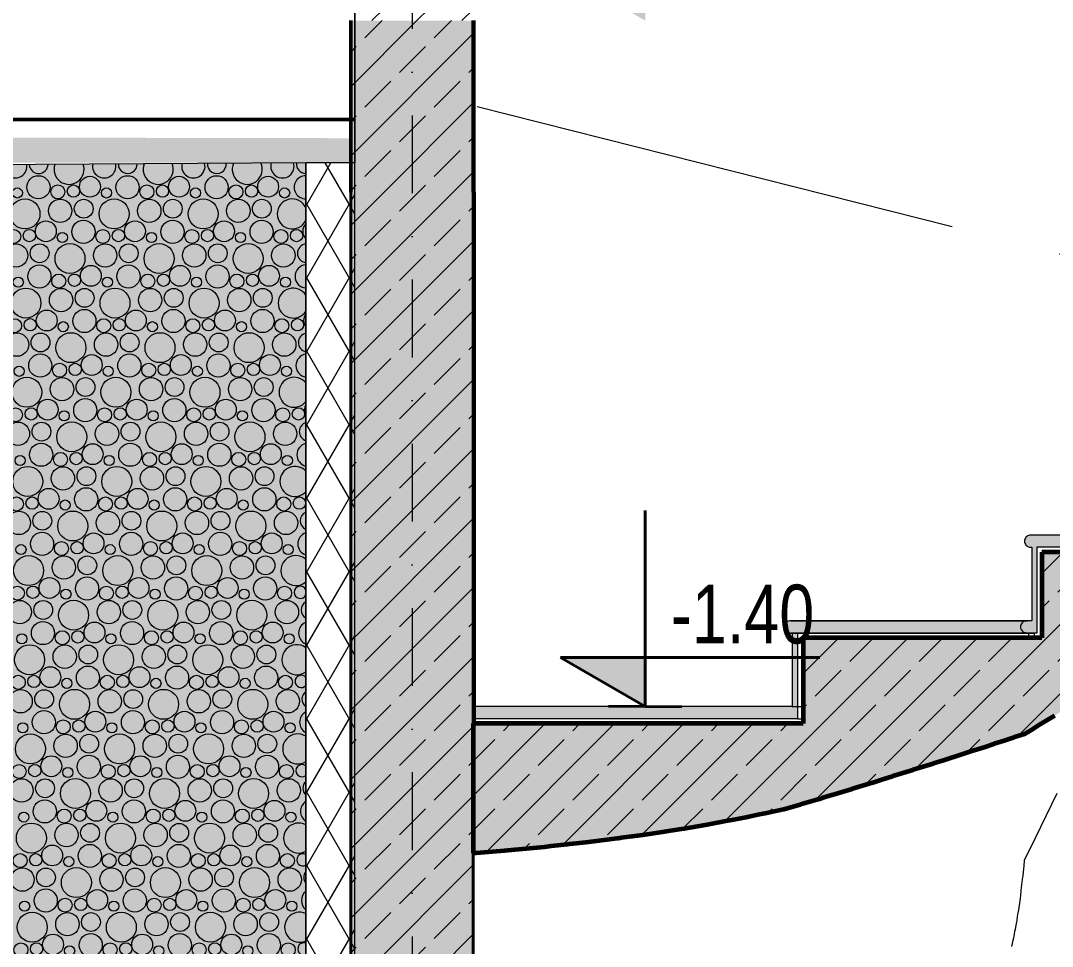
# Model space of a CAD drawing. Extents: x 1230 to 300706, y -1407 to 36108.
# Drawn here: x 105125 to 107232, y 8299 to 10189 of the extents above; entities that cross this region are included whole.
import ezdxf

# ---------------------------------------------------------------- set-up
doc = ezdxf.new("R2010")
doc.units = 0
doc.header["$LTSCALE"] = 5
doc.header["$MEASUREMENT"] = 0
doc.linetypes.add('- Осеви линии', pattern=[670.277762, 317.5, -176.388889, 0, -176.388874])
doc.linetypes.add('- Скирити линии', pattern=[245, 200, -45])
for name, color, linetype, lineweight in [('1', 255, 'Continuous', 13), ('101', 253, 'Continuous', 15), ('13', 54, 'Continuous', 18), ('141', 8, 'Continuous', 35), ('164', 255, 'Continuous', 15), ('18', 9, 'Continuous', 15), ('21', 7, 'Continuous', 50), ('27', 7, 'Continuous', 40), ('29', 7, 'Continuous', 50), ('4', 43, 'Continuous', 20), ('47', 7, 'Continuous', 60), ('91', 7, 'Continuous', 13)]:
    doc.layers.add(name, color=color, linetype=linetype, lineweight=lineweight)
for name, color, linetype, lineweight, true_color in [('168', 7, 'Continuous', 15, 0x5e5e5e), ('19', 7, 'Continuous', 0, 0xe4e4e4), ('61', 7, 'Continuous', 20, 0x6a6a6a), ('65', 7, 'Continuous', 20, 0x4e4e4e), ('87', 7, 'Continuous', 20, 0x6a6a6a)]:
    doc.layers.add(name, color=color, linetype=linetype, lineweight=lineweight, true_color=true_color)
doc.styles.add('GENERATED_STYLE_6', font='Cambria Math.ttf')
pattern_1 = [(45, (48941.57, 10189.11), (-70.71071, 70.71071), []), (45, (48906.22, 10224.47), (-70.71071, 70.71071), [75.00004, -25.00001])]

# ---------------------------------------------------------------- blocks, each defined once
blk = doc.blocks.new('*X25')
at = {"layer": '101', "color": 253, "linetype": 'Continuous', "lineweight": 15}
for centre, radius in [((80.666, 152.472), 0.473), ((82.769, 152.494), 0.426), ((84.304, 152.472), 0.473), ((86.406, 152.494), 0.426), ((87.941, 152.472), 0.473), ((90.043, 152.494), 0.426), ((81.457, 152.281), 0.286), ((82.095, 152.316), 0.251), ((85.094, 152.281), 0.286), ((85.732, 152.316), 0.251), ((88.731, 152.281), 0.286), ((89.369, 152.316), 0.251), ((79.805, 152.24), 0.207), ((83.443, 152.24), 0.207), ((87.08, 152.24), 0.207), ((90.717, 152.24), 0.207), ((80.118, 151.383), 0.612), ((81.553, 151.508), 0.477), ((82.514, 151.596), 0.384), ((83.755, 151.383), 0.612), ((85.191, 151.508), 0.477), ((86.151, 151.596), 0.384), ((87.392, 151.383), 0.612), ((88.828, 151.508), 0.477), ((89.788, 151.596), 0.384), ((80.969, 150.674), 0.426), ((82.504, 150.652), 0.473), ((84.606, 150.674), 0.426), ((86.141, 150.652), 0.473), ((88.243, 150.674), 0.426), ((89.778, 150.652), 0.473), ((79.657, 150.461), 0.286), ((80.295, 150.497), 0.251), ((81.643, 150.42), 0.207), ((83.294, 150.461), 0.286), ((83.932, 150.497), 0.251), ((85.28, 150.42), 0.207), ((86.931, 150.461), 0.286), ((87.569, 150.497), 0.251), ((88.917, 150.42), 0.207), ((90.568, 150.461), 0.286), ((91.206, 150.497), 0.251), ((79.753, 149.688), 0.477), ((80.714, 149.776), 0.384), ((81.955, 149.563), 0.612), ((83.391, 149.688), 0.477), ((84.351, 149.776), 0.384), ((85.592, 149.563), 0.612), ((87.028, 149.688), 0.477), ((87.988, 149.776), 0.384), ((89.229, 149.563), 0.612), ((90.665, 149.688), 0.477), ((80.704, 148.832), 0.473), ((82.806, 148.854), 0.426), ((84.341, 148.832), 0.473), ((86.443, 148.854), 0.426), ((87.978, 148.832), 0.473), ((90.08, 148.854), 0.426), ((79.843, 148.6), 0.207), ((81.494, 148.641), 0.286), ((82.132, 148.677), 0.251), ((83.48, 148.6), 0.207), ((85.131, 148.641), 0.286), ((85.769, 148.677), 0.251), ((87.117, 148.6), 0.207), ((88.768, 148.641), 0.286), ((89.406, 148.677), 0.251), ((90.754, 148.6), 0.207), ((80.155, 147.743), 0.612), ((81.591, 147.868), 0.477), ((82.551, 147.956), 0.384), ((83.792, 147.743), 0.612), ((85.228, 147.868), 0.477), ((86.188, 147.956), 0.384), ((87.429, 147.743), 0.612), ((88.865, 147.868), 0.477), ((89.825, 147.956), 0.384), ((81.006, 147.034), 0.426), ((82.541, 147.012), 0.473), ((84.643, 147.034), 0.426), ((86.178, 147.012), 0.473), ((88.28, 147.034), 0.426), ((89.815, 147.012), 0.473), ((79.694, 146.821), 0.286), ((80.332, 146.857), 0.251), ((83.331, 146.821), 0.286), ((83.969, 146.857), 0.251), ((86.968, 146.821), 0.286), ((87.606, 146.857), 0.251), ((90.605, 146.821), 0.286), ((91.243, 146.857), 0.251), ((81.68, 146.78), 0.207), ((85.317, 146.78), 0.207), ((88.954, 146.78), 0.207), ((79.791, 146.048), 0.477), ((80.751, 146.136), 0.384), ((81.992, 145.923), 0.612), ((83.428, 146.048), 0.477), ((84.388, 146.136), 0.384), ((85.629, 145.923), 0.612), ((87.065, 146.048), 0.477), ((88.025, 146.136), 0.384), ((89.266, 145.923), 0.612), ((90.702, 146.048), 0.477), ((80.741, 145.192), 0.473), ((82.843, 145.214), 0.426), ((84.378, 145.192), 0.473), ((86.48, 145.214), 0.426), ((88.015, 145.192), 0.473), ((90.117, 145.214), 0.426), ((79.88, 144.96), 0.207), ((81.531, 145.001), 0.286), ((82.169, 145.037), 0.251), ((83.517, 144.96), 0.207), ((85.168, 145.001), 0.286), ((85.806, 145.037), 0.251), ((87.154, 144.96), 0.207), ((88.805, 145.001), 0.286), ((89.443, 145.037), 0.251), ((90.791, 144.96), 0.207), ((80.192, 144.103), 0.612), ((81.628, 144.228), 0.477), ((82.588, 144.316), 0.384), ((83.829, 144.103), 0.612), ((85.265, 144.228), 0.477), ((86.225, 144.316), 0.384), ((87.466, 144.103), 0.612), ((88.902, 144.228), 0.477), ((89.862, 144.316), 0.384), ((81.043, 143.394), 0.426), ((82.578, 143.372), 0.473), ((84.68, 143.394), 0.426), ((86.215, 143.372), 0.473), ((88.317, 143.394), 0.426), ((89.852, 143.372), 0.473), ((79.731, 143.181), 0.286), ((80.369, 143.217), 0.251), ((81.717, 143.14), 0.207), ((83.368, 143.181), 0.286), ((84.006, 143.217), 0.251), ((85.354, 143.14), 0.207), ((87.005, 143.181), 0.286), ((87.643, 143.217), 0.251), ((88.991, 143.14), 0.207), ((90.642, 143.181), 0.286), ((91.28, 143.217), 0.251), ((79.828, 142.408), 0.477), ((80.788, 142.496), 0.384), ((82.029, 142.283), 0.612), ((83.465, 142.408), 0.477), ((84.425, 142.496), 0.384), ((85.666, 142.283), 0.612), ((87.102, 142.408), 0.477), ((88.062, 142.496), 0.384), ((89.303, 142.283), 0.612), ((90.739, 142.408), 0.477), ((80.778, 141.552), 0.473), ((82.88, 141.574), 0.426), ((84.415, 141.552), 0.473), ((86.517, 141.574), 0.426), ((88.052, 141.552), 0.473), ((90.154, 141.574), 0.426), ((81.568, 141.361), 0.286), ((82.206, 141.397), 0.251), ((85.205, 141.361), 0.286), ((85.843, 141.397), 0.251), ((88.842, 141.361), 0.286), ((89.48, 141.397), 0.251), ((79.917, 141.32), 0.207), ((83.554, 141.32), 0.207), ((87.191, 141.32), 0.207), ((90.828, 141.32), 0.207), ((80.229, 140.463), 0.612), ((81.665, 140.588), 0.477), ((82.625, 140.676), 0.384), ((83.866, 140.463), 0.612), ((85.302, 140.588), 0.477), ((86.262, 140.676), 0.384), ((87.503, 140.463), 0.612), ((88.939, 140.588), 0.477), ((89.899, 140.676), 0.384), ((81.08, 139.754), 0.426), ((82.615, 139.732), 0.473), ((84.717, 139.754), 0.426), ((86.252, 139.732), 0.473), ((88.354, 139.754), 0.426), ((89.889, 139.732), 0.473), ((79.768, 139.541), 0.286), ((80.406, 139.577), 0.251), ((81.754, 139.5), 0.207), ((83.405, 139.541), 0.286), ((84.043, 139.577), 0.251), ((85.391, 139.5), 0.207), ((87.042, 139.541), 0.286), ((87.68, 139.577), 0.251), ((89.028, 139.5), 0.207), ((90.679, 139.541), 0.286), ((91.318, 139.577), 0.251), ((79.865, 138.768), 0.477), ((80.825, 138.856), 0.384), ((82.066, 138.643), 0.612), ((83.502, 138.768), 0.477), ((84.462, 138.856), 0.384), ((85.703, 138.643), 0.612), ((87.139, 138.768), 0.477), ((88.099, 138.856), 0.384), ((89.34, 138.643), 0.612), ((90.776, 138.768), 0.477), ((80.815, 137.912), 0.473), ((82.917, 137.934), 0.426), ((84.452, 137.912), 0.473), ((86.554, 137.934), 0.426), ((88.089, 137.912), 0.473), ((90.191, 137.934), 0.426), ((79.954, 137.68), 0.207), ((81.605, 137.721), 0.286), ((82.243, 137.757), 0.251), ((83.591, 137.68), 0.207), ((85.242, 137.721), 0.286), ((85.88, 137.757), 0.251), ((87.228, 137.68), 0.207), ((88.879, 137.721), 0.286), ((89.518, 137.757), 0.251), ((90.865, 137.68), 0.207), ((80.266, 136.823), 0.612), ((81.702, 136.948), 0.477), ((82.662, 137.036), 0.384), ((83.903, 136.823), 0.612), ((85.339, 136.948), 0.477), ((86.299, 137.036), 0.384), ((87.54, 136.823), 0.612), ((88.976, 136.948), 0.477), ((89.936, 137.036), 0.384), ((81.117, 136.114), 0.426), ((82.652, 136.092), 0.473), ((84.754, 136.114), 0.426), ((86.289, 136.092), 0.473), ((88.391, 136.114), 0.426), ((89.926, 136.092), 0.473), ((79.805, 135.901), 0.286), ((80.443, 135.937), 0.251), ((81.791, 135.86), 0.207), ((83.442, 135.901), 0.286), ((84.08, 135.937), 0.251), ((85.428, 135.86), 0.207), ((87.079, 135.901), 0.286), ((87.718, 135.937), 0.251), ((89.065, 135.86), 0.207), ((90.716, 135.901), 0.286), ((79.902, 135.128), 0.477), ((80.862, 135.216), 0.384), ((82.103, 135.003), 0.612), ((83.539, 135.128), 0.477), ((84.499, 135.216), 0.384), ((85.74, 135.003), 0.612), ((87.176, 135.128), 0.477), ((88.136, 135.216), 0.384), ((89.377, 135.003), 0.612), ((90.813, 135.128), 0.477), ((80.852, 134.272), 0.473), ((81.642, 134.081), 0.286), ((82.28, 134.117), 0.251), ((82.954, 134.294), 0.426), ((84.489, 134.272), 0.473), ((85.279, 134.081), 0.286), ((85.918, 134.117), 0.251), ((86.591, 134.294), 0.426), ((88.126, 134.272), 0.473), ((88.916, 134.081), 0.286), ((89.555, 134.117), 0.251), ((90.228, 134.294), 0.426), ((79.991, 134.04), 0.207), ((83.628, 134.04), 0.207), ((87.265, 134.04), 0.207), ((90.902, 134.04), 0.207), ((80.303, 133.183), 0.612), ((81.739, 133.308), 0.477), ((82.699, 133.396), 0.384), ((83.94, 133.183), 0.612), ((85.376, 133.308), 0.477), ((86.336, 133.396), 0.384), ((87.577, 133.183), 0.612), ((89.013, 133.308), 0.477), ((89.973, 133.396), 0.384), ((81.154, 132.474), 0.426), ((82.689, 132.453), 0.473), ((84.791, 132.474), 0.426), ((86.326, 132.453), 0.473), ((88.428, 132.474), 0.426), ((89.963, 132.453), 0.473), ((79.842, 132.261), 0.286), ((80.48, 132.297), 0.251), ((81.828, 132.22), 0.207), ((83.479, 132.261), 0.286), ((84.118, 132.297), 0.251), ((85.465, 132.22), 0.207), ((87.116, 132.261), 0.286), ((87.755, 132.297), 0.251), ((89.102, 132.22), 0.207), ((90.753, 132.261), 0.286), ((79.939, 131.488), 0.477), ((80.899, 131.576), 0.384), ((82.14, 131.363), 0.612), ((83.576, 131.488), 0.477), ((84.536, 131.576), 0.384), ((85.777, 131.363), 0.612), ((87.213, 131.488), 0.477), ((88.173, 131.576), 0.384), ((89.414, 131.363), 0.612), ((90.85, 131.488), 0.477), ((80.889, 130.633), 0.473), ((82.991, 130.654), 0.426), ((84.526, 130.633), 0.473), ((86.628, 130.654), 0.426), ((88.163, 130.633), 0.473), ((90.265, 130.654), 0.426), ((80.028, 130.4), 0.207), ((81.679, 130.441), 0.286), ((82.318, 130.477), 0.251), ((83.665, 130.4), 0.207), ((85.316, 130.441), 0.286), ((85.955, 130.477), 0.251), ((87.302, 130.4), 0.207), ((88.953, 130.441), 0.286), ((89.592, 130.477), 0.251), ((90.939, 130.4), 0.207), ((80.34, 129.543), 0.612), ((83.977, 129.543), 0.612), ((87.614, 129.543), 0.612), ((81.776, 129.668), 0.477), ((82.736, 129.756), 0.384), ((85.413, 129.668), 0.477), ((86.373, 129.756), 0.384), ((89.05, 129.668), 0.477), ((90.01, 129.756), 0.384), ((79.879, 128.622), 0.286), ((80.518, 128.657), 0.251), ((81.191, 128.834), 0.426), ((82.726, 128.813), 0.473), ((83.516, 128.622), 0.286), ((84.155, 128.657), 0.251), ((84.828, 128.834), 0.426), ((86.363, 128.813), 0.473), ((87.153, 128.622), 0.286), ((87.792, 128.657), 0.251), ((88.465, 128.834), 0.426), ((90, 128.813), 0.473), ((90.79, 128.622), 0.286), ((81.865, 128.58), 0.207), ((85.502, 128.58), 0.207), ((89.139, 128.58), 0.207), ((79.976, 127.848), 0.477), ((80.936, 127.936), 0.384), ((82.177, 127.724), 0.612), ((83.613, 127.848), 0.477), ((84.573, 127.936), 0.384), ((85.814, 127.724), 0.612), ((87.25, 127.848), 0.477), ((88.21, 127.936), 0.384), ((89.451, 127.724), 0.612), ((90.887, 127.848), 0.477), ((80.926, 126.993), 0.473), ((83.028, 127.014), 0.426), ((84.563, 126.993), 0.473), ((86.665, 127.014), 0.426), ((88.2, 126.993), 0.473), ((90.302, 127.014), 0.426), ((80.065, 126.76), 0.207), ((81.716, 126.802), 0.286), ((82.355, 126.837), 0.251), ((83.702, 126.76), 0.207), ((85.353, 126.802), 0.286), ((85.992, 126.837), 0.251), ((87.339, 126.76), 0.207), ((88.99, 126.802), 0.286), ((89.629, 126.837), 0.251), ((90.976, 126.76), 0.207), ((80.377, 125.904), 0.612), ((81.813, 126.028), 0.477), ((82.773, 126.116), 0.384), ((84.014, 125.904), 0.612), ((85.45, 126.028), 0.477), ((86.41, 126.116), 0.384), ((87.651, 125.904), 0.612), ((89.087, 126.028), 0.477), ((90.047, 126.116), 0.384), ((81.228, 125.194), 0.426), ((82.763, 125.173), 0.473), ((84.865, 125.194), 0.426), ((86.4, 125.173), 0.473), ((88.502, 125.194), 0.426), ((90.037, 125.173), 0.473), ((79.916, 124.982), 0.286), ((80.555, 125.017), 0.251), ((81.902, 124.94), 0.207), ((83.553, 124.982), 0.286), ((84.192, 125.017), 0.251), ((85.539, 124.94), 0.207), ((87.19, 124.982), 0.286), ((87.829, 125.017), 0.251), ((89.176, 124.94), 0.207), ((90.828, 124.982), 0.286), ((80.013, 124.208), 0.477), ((80.973, 124.296), 0.384), ((82.214, 124.084), 0.612), ((83.65, 124.208), 0.477), ((84.61, 124.296), 0.384), ((85.851, 124.084), 0.612), ((87.287, 124.208), 0.477), ((88.247, 124.296), 0.384), ((89.489, 124.084), 0.612), ((90.924, 124.208), 0.477), ((80.963, 123.353), 0.473), ((81.753, 123.162), 0.286), ((82.392, 123.197), 0.251), ((83.065, 123.374), 0.426), ((84.6, 123.353), 0.473), ((85.39, 123.162), 0.286), ((86.029, 123.197), 0.251), ((86.702, 123.374), 0.426), ((88.237, 123.353), 0.473), ((89.028, 123.162), 0.286), ((89.666, 123.197), 0.251), ((90.34, 123.374), 0.426), ((80.102, 123.12), 0.207), ((83.739, 123.12), 0.207), ((87.376, 123.12), 0.207), ((91.013, 123.12), 0.207), ((80.414, 122.264), 0.612), ((81.85, 122.388), 0.477), ((82.81, 122.476), 0.384), ((84.051, 122.264), 0.612), ((85.487, 122.388), 0.477), ((86.447, 122.476), 0.384), ((87.689, 122.264), 0.612), ((89.124, 122.388), 0.477), ((90.085, 122.476), 0.384), ((81.265, 121.554), 0.426), ((82.8, 121.533), 0.473), ((84.902, 121.554), 0.426), ((86.437, 121.533), 0.473), ((88.54, 121.554), 0.426), ((90.074, 121.533), 0.473), ((79.953, 121.342), 0.286), ((80.592, 121.377), 0.251), ((81.939, 121.3), 0.207), ((83.59, 121.342), 0.286), ((84.229, 121.377), 0.251), ((85.576, 121.3), 0.207), ((87.228, 121.342), 0.286), ((87.866, 121.377), 0.251), ((89.213, 121.3), 0.207), ((90.865, 121.342), 0.286)]:
    blk.add_circle(centre, radius, dxfattribs=at)
for centre, radius, start, end in [((79.716, 153.328), 0.477, 172.3089, 8.4674), ((80.677, 153.416), 0.384, 182.5738, 358.2024), ((81.918, 153.203), 0.612, 160.6696, 20.1066), ((83.353, 153.328), 0.477, 169.3077, 11.4685), ((84.314, 153.416), 0.384, 178.8928, 1.8835), ((85.555, 153.203), 0.612, 158.2, 22.5762), ((86.991, 153.328), 0.477, 166.2754, 14.5009), ((87.951, 153.416), 0.384, 175.2055, 5.5707), ((89.192, 153.203), 0.612, 155.6862, 25.09), ((90.628, 153.328), 0.477, 163.2021, 17.5741), ((91.588, 153.416), 0.384, 171.4966, 269.3687), ((91.578, 152.472), 0.473, 89.2775, 270.7225), ((91.029, 151.383), 0.612, 25.0195, 334.9805), ((91.88, 150.674), 0.426, 134.1415, 225.8585), ((91.625, 149.776), 0.384, 96.1817, 263.8183), ((91.615, 148.832), 0.473, 93.7705, 266.2295), ((91.066, 147.743), 0.612, 32.2643, 327.7357), ((91.917, 147.034), 0.426, 141.5882, 218.4118), ((91.662, 146.136), 0.384, 101.7913, 258.2087), ((91.652, 145.192), 0.473, 98.2869, 261.7131), ((91.103, 144.103), 0.612, 38.277, 321.723), ((91.954, 143.394), 0.426, 150.5398, 209.4602), ((91.699, 142.496), 0.384, 107.5184, 252.4816), ((91.689, 141.552), 0.473, 102.856, 257.144), ((91.14, 140.463), 0.612, 43.5764, 316.4236), ((91.991, 139.754), 0.426, 163.3015, 196.6985), ((91.736, 138.856), 0.384, 113.433, 246.567), ((91.726, 137.912), 0.473, 107.5099, 252.4901), ((91.177, 136.823), 0.612, 48.4031, 311.5969), ((91.355, 135.937), 0.251, 23.9859, 336.0141), ((91.773, 135.216), 0.384, 119.6263, 240.3737), ((91.763, 134.272), 0.473, 112.2867, 247.7133), ((91.214, 133.183), 0.612, 52.8922, 307.1078), ((91.392, 132.297), 0.251, 40.0239, 319.9761), ((91.81, 131.576), 0.384, 126.2285, 233.7715), ((91.8, 130.633), 0.473, 117.2331, 242.7669), ((91.251, 129.543), 0.612, 57.1291, 302.8709), ((91.429, 128.657), 0.251, 51.8365, 308.1635), ((91.847, 127.936), 0.384, 133.446, 226.554), ((91.837, 126.993), 0.473, 122.4105, 237.5895), ((91.289, 125.904), 0.612, 61.1723, 298.8277), ((91.466, 125.017), 0.251, 61.9632, 298.0368), ((91.885, 124.296), 0.384, 141.6593, 218.3407), ((91.874, 123.353), 0.473, 127.9049, 232.0951), ((91.326, 122.264), 0.612, 65.0638, 294.9362), ((91.503, 121.377), 0.251, 71.2058, 288.7942)]:
    blk.add_arc(centre, radius, start, end, dxfattribs=at)

msp = doc.modelspace()

# ---------------------------------------------------------------- hatches: boundary and pattern name
at = {"linetype": 'Continuous', "lineweight": 0}
for points in [[(106400.4, 10189.1), (106400.4, 10289.1), (106227.4, 10289.1)], [(105808.6, 9949.1), (103199.7, 9953.9), (103199.7, 9899.1), (105807.7, 9899.1)], [(106400.4, 8789.1), (106400.4, 8889.1), (106227.4, 8889.1)]]:
    msp.add_hatch(color=256, dxfattribs=at).paths.add_polyline_path(points)
at = {"layer": '1', "linetype": 'Continuous', "lineweight": 13, "true_color": 0x2b2b2b}
h = msp.add_hatch(dxfattribs=at)
h.set_pattern_fill('1_СТОМАНОБЕТОН_0001', color=250, scale=50.000024, style=0, pattern_type=2)
h.set_pattern_definition(pattern_1)
h.paths.add_polyline_path([(106049.4, 10189.1), (105799.4, 10189.1), (105799.4, 9839.1), (106049.4, 9839.1)])
h = msp.add_hatch(dxfattribs=at)
h.set_pattern_fill('1_СТОМАНОБЕТОН_0001', color=250, scale=50.000024, style=0, pattern_type=2)
h.set_pattern_definition(pattern_1)
h.paths.add_polyline_path([(106049.1, 8754.1), (106049.1, 8489.4), (106055.4, 8489.8), (106088.3, 8492.4), (106113.1, 8494.6), (106134.1, 8496.4), (106142.2, 8497.1), (106194.6, 8502.3), (106208.5, 8503.8), (106241.7, 8507.4), (106245.7, 8507.8), (106279.5, 8511.6), (106295.5, 8513.5), (106343.3, 8519.6), (106345.8, 8520), (106351.1, 8520.7), (106390.3, 8525.9), (106409.2, 8528.8), (106435.8, 8532.7), (106447.7, 8534.6), (106469.5, 8538), (106480.2, 8539.7), (106523.1, 8547), (106526.9, 8547.7), (106533.9, 8549), (106565.1, 8554.8), (106581.5, 8558.1), (106605.7, 8562.8), (106611.7, 8564.1), (106633.6, 8568.6), (106645.4, 8570.9), (106682.6, 8579), (106683.3, 8579.1), (106716.4, 8588.6), (106717.5, 8588.9), (106750.6, 8598.5), (106755.7, 8600), (106761.1, 8601.7), (106781.4, 8607.9), (106782.1, 8608.1), (106802.4, 8614.4), (106822.8, 8620.6), (106823.4, 8620.8), (106843.8, 8627), (106864.2, 8633.4), (106864.8, 8633.6), (106885.2, 8640), (106905.5, 8646.4), (106906.2, 8646.6), (106926.5, 8653), (106946.9, 8659.4), (106947.6, 8659.6), (106967.9, 8666), (106988.3, 8672.4), (106988.9, 8672.7), (107009.3, 8679.1), (107029.6, 8685.6), (107030.3, 8685.8), (107050.7, 8692.4), (107071, 8699), (107071.7, 8699.2), (107092, 8705.7), (107112.4, 8712.4), (107113, 8712.6), (107133.4, 8719.3), (107153.8, 8726), (107154.4, 8726.2), (107174.8, 8732.9), (107191.4, 8742.8), (107202.3, 8750.1), (107235.6, 8769.9), (107246.5, 8777.2), (107263.2, 8787.1), (107265.6, 8788.1), (107267.2, 8788.9), (107269.6, 8789.9), (107289.5, 8801.6), (107302.5, 8809.8), (107322.4, 8821.5), (107337.4, 8830.5), (107347.2, 8836.7), (107362.2, 8845.7), (107372.1, 8852), (107378.6, 8856.2), (107388.6, 8862.5), (107413.5, 8878.4), (107429.9, 8889.1), (107454.8, 8905.1), (107468.4, 8913.6), (107534.5, 8957.5), (107548.1, 8966), (107561.7, 8974.8), (107627.8, 9018.5), (107641.4, 9027.3), (107655.1, 9036.1), (107721.1, 9079.3), (107734.8, 9088.1), (107748.4, 9096.9), (107814.5, 9139.4), (107828.1, 9148.2), (107841.7, 9156.9), (107907.8, 9198.9), (107921.4, 9207.7), (107935.1, 9216.3), (108001.1, 9258), (108014.8, 9266.7), (108028.4, 9275.2), (108094.5, 9316.7), (108108.1, 9325.3), (108121.7, 9333.8), (108187.8, 9375.2), (108201.4, 9383.8), (108215.1, 9392.3), (108281.1, 9433.6), (108294.8, 9442.1), (108308.4, 9450.7), (108374.5, 9492), (108388.1, 9500.5), (108401.7, 9509), (108467.8, 9550.3), (108481.4, 9558.8), (108495.1, 9567.3), (108561.1, 9608.6), (108574.8, 9617.1), (108588.4, 9625.7), (108654.5, 9667), (108668.1, 9675.5), (108681.7, 9684), (108747.8, 9725.3), (108761.4, 9733.8), (108775.1, 9742.3), (108841.1, 9783.6), (108854.8, 9792.1), (108854.8, 9979.1), (108609.8, 9979.1), (108609.8, 9804.1), (108329.8, 9804.1), (108329.8, 9629.1), (108049.8, 9629.1), (108049.8, 9454.1), (107769.8, 9454.1), (107769.8, 9279.1), (107489.8, 9279.1), (107489.8, 9104.1), (107209.8, 9104.1), (107209.8, 8929.1), (106723, 8929.1), (106723, 8754.1)])
h = msp.add_hatch(dxfattribs=at)
h.set_pattern_fill('1_СТОМАНОБЕТОН_0001', color=250, scale=50.000024, style=0, pattern_type=2)
h.set_pattern_definition(pattern_1)
h.paths.add_polyline_path([(106049.4, 9839.1), (105799.4, 9839.1), (105799.4, 7039.1), (106049.4, 7039.1)])
at = {"layer": '13', "linetype": 'Continuous', "lineweight": 18}
h = msp.add_hatch(dxfattribs=at)
h.set_pattern_fill('INSULATION_BATT__0001', color=54, scale=50.000024, style=0, pattern_type=2)
h.set_pattern_definition([(60, (48941.574, 10189.11), (-64.95194, 37.50002), []), (120, (48941.574, 10189.11), (64.95194, 37.50002), [])])
h.paths.add_polyline_path([(105807.6, 9899.1), (105707.6, 9899.1), (105707.6, 6589.1), (105807.7, 6589.1), (105807.6, 10339.1)])
at = {"layer": '168', "linetype": 'Continuous', "lineweight": 15, "true_color": 0x5e5e5e}
h = msp.add_hatch(dxfattribs=at)
h.set_pattern_fill('COMMON_BRICK_0001', color=251, scale=50.000024, style=0, pattern_type=2)
h.set_pattern_definition([(45, (48941.574, 10189.11), (-45.96196, 45.96196), [])])
h.paths.add_polyline_path([(106049.4, 12739.1), (105799.4, 12739.1), (105799.4, 10189.1), (106049.4, 10189.1)])
at = {"layer": '18', "linetype": 'Continuous', "lineweight": 15}
for points in [[(106049.4, 10189.1), (105799.4, 10189.1), (105799.4, 9839.1), (106049.4, 9839.1)], [(106049.1, 8754.1), (106049.1, 8489.4), (106055.4, 8489.8), (106088.3, 8492.4), (106113.1, 8494.6), (106134.1, 8496.4), (106142.2, 8497.1), (106194.6, 8502.3), (106208.5, 8503.8), (106241.7, 8507.4), (106245.7, 8507.8), (106279.5, 8511.6), (106295.5, 8513.5), (106343.3, 8519.6), (106345.8, 8520), (106351.1, 8520.7), (106390.3, 8525.9), (106409.2, 8528.8), (106435.8, 8532.7), (106447.7, 8534.6), (106469.5, 8538), (106480.2, 8539.7), (106523.1, 8547), (106526.9, 8547.7), (106533.9, 8549), (106565.1, 8554.8), (106581.5, 8558.1), (106605.7, 8562.8), (106611.7, 8564.1), (106633.6, 8568.6), (106645.4, 8570.9), (106682.6, 8579), (106683.3, 8579.1), (106716.4, 8588.6), (106717.5, 8588.9), (106750.6, 8598.5), (106755.7, 8600), (106761.1, 8601.7), (106781.4, 8607.9), (106782.1, 8608.1), (106802.4, 8614.4), (106822.8, 8620.6), (106823.4, 8620.8), (106843.8, 8627), (106864.2, 8633.4), (106864.8, 8633.6), (106885.2, 8640), (106905.5, 8646.4), (106906.2, 8646.6), (106926.5, 8653), (106946.9, 8659.4), (106947.6, 8659.6), (106967.9, 8666), (106988.3, 8672.4), (106988.9, 8672.7), (107009.3, 8679.1), (107029.6, 8685.6), (107030.3, 8685.8), (107050.7, 8692.4), (107071, 8699), (107071.7, 8699.2), (107092, 8705.7), (107112.4, 8712.4), (107113, 8712.6), (107133.4, 8719.3), (107153.8, 8726), (107154.4, 8726.2), (107174.8, 8732.9), (107191.4, 8742.8), (107202.3, 8750.1), (107235.6, 8769.9), (107246.5, 8777.2), (107263.2, 8787.1), (107265.6, 8788.1), (107267.2, 8788.9), (107269.6, 8789.9), (107289.5, 8801.6), (107302.5, 8809.8), (107322.4, 8821.5), (107337.4, 8830.5), (107347.2, 8836.7), (107362.2, 8845.7), (107372.1, 8852), (107378.6, 8856.2), (107388.6, 8862.5), (107413.5, 8878.4), (107429.9, 8889.1), (107454.8, 8905.1), (107468.4, 8913.6), (107534.5, 8957.5), (107548.1, 8966), (107561.7, 8974.8), (107627.8, 9018.5), (107641.4, 9027.3), (107655.1, 9036.1), (107721.1, 9079.3), (107734.8, 9088.1), (107748.4, 9096.9), (107814.5, 9139.4), (107828.1, 9148.2), (107841.7, 9156.9), (107907.8, 9198.9), (107921.4, 9207.7), (107935.1, 9216.3), (108001.1, 9258), (108014.8, 9266.7), (108028.4, 9275.2), (108094.5, 9316.7), (108108.1, 9325.3), (108121.7, 9333.8), (108187.8, 9375.2), (108201.4, 9383.8), (108215.1, 9392.3), (108281.1, 9433.6), (108294.8, 9442.1), (108308.4, 9450.7), (108374.5, 9492), (108388.1, 9500.5), (108401.7, 9509), (108467.8, 9550.3), (108481.4, 9558.8), (108495.1, 9567.3), (108561.1, 9608.6), (108574.8, 9617.1), (108588.4, 9625.7), (108654.5, 9667), (108668.1, 9675.5), (108681.7, 9684), (108747.8, 9725.3), (108761.4, 9733.8), (108775.1, 9742.3), (108841.1, 9783.6), (108854.8, 9792.1), (108854.8, 9979.1), (108609.8, 9979.1), (108609.8, 9804.1), (108329.8, 9804.1), (108329.8, 9629.1), (108049.8, 9629.1), (108049.8, 9454.1), (107769.8, 9454.1), (107769.8, 9279.1), (107489.8, 9279.1), (107489.8, 9104.1), (107209.8, 9104.1), (107209.8, 8929.1), (106723, 8929.1), (106723, 8754.1)], [(106049.4, 9839.1), (105799.4, 9839.1), (105799.4, 7039.1), (106049.4, 7039.1)]]:
    msp.add_hatch(color=9, dxfattribs=at).paths.add_polyline_path(points)
at = {"layer": '19', "linetype": 'Continuous', "lineweight": 0, "true_color": 0xe4e4e4}
for points in [[(105237.6, 7039.1), (105707.6, 7039.1), (105707.6, 9899.1), (104713.4, 9892.4)], [(107479.8, 9114.1), (107479.8, 9139.1), (107187.3, 9139.1), (107185.1, 9138.9), (107183, 9138.4), (107181, 9137.4), (107179.2, 9136.2), (107177.7, 9134.6), (107176.5, 9132.9), (107175.5, 9130.9), (107175, 9128.8), (107174.8, 9126.6), (107175, 9124.4), (107175.5, 9122.3), (107176.5, 9120.4), (107177.7, 9118.6), (107179.2, 9117), (107181, 9115.8), (107183, 9114.9), (107185.1, 9114.3), (107187.3, 9114.1)], [(107189.8, 9114.1), (107189.8, 8964.1), (107199.8, 8964.1), (107199.8, 9114.1)], [(106683.5, 8953.8), (106683.3, 8951.6), (106683.5, 8949.4), (106684.1, 8947.3), (106685.2, 8945.4), (106686.6, 8943.6), (106688.4, 8942), (106690.4, 8940.8), (106692.6, 8939.9), (106695, 8939.3), (106697.5, 8939.1), (107199.8, 8939.1), (107199.8, 8964.1), (106697.5, 8964.1), (106695, 8963.9), (106692.6, 8963.4), (106690.4, 8962.4), (106688.4, 8961.2), (106686.6, 8959.6), (106685.2, 8957.9), (106684.1, 8955.9)], [(106700.3, 8939.1), (106700.3, 8789.1), (106711.6, 8789.1), (106711.6, 8939.1)], [(106711.6, 8789.1), (106049.1, 8789.1), (106049.1, 8764.1), (106711.6, 8764.1)]]:
    msp.add_hatch(color=254, dxfattribs=at).paths.add_polyline_path(points)

# ---------------------------------------------------------------- linework, layer by layer
at = {"layer": '1', "color": 250, "linetype": 'Continuous', "lineweight": 13, "true_color": 0x2b2b2b, "flags": 128}
msp.add_lwpolyline([(105807.6, 9899.1), (105707.6, 9899.1), (105707.6, 6589.1), (105807.7, 6589.1), (105807.6, 10339.1)], close=True, dxfattribs=at)
at = {"layer": '101', "color": 253, "linetype": 'Continuous', "lineweight": 15}
for p, q in [((107189.8, 9114.1), (107189.8, 8964.1)), ((107199.8, 9114.1), (107199.8, 8964.1)), ((107479.8, 9114.1), (107199.8, 9114.1)), ((106697.5, 8964.1), (107180.6, 8964.1)), ((107166.6, 8953.8), (107166.4, 8951.6)), ((107166.4, 8951.6), (107166.6, 8949.4)), ((107167.3, 8955.9), (107166.6, 8953.8)), ((107168.3, 8957.9), (107167.3, 8955.9)), ((107169.7, 8959.6), (107168.3, 8957.9)), ((107171.5, 8961.2), (107169.7, 8959.6)), ((107173.5, 8962.4), (107171.5, 8961.2)), ((107175.7, 8963.4), (107173.5, 8962.4)), ((107178.1, 8963.9), (107175.7, 8963.4)), ((107180.6, 8964.1), (107178.1, 8963.9)), ((107199.8, 8964.1), (107199.8, 8939.1)), ((107180.6, 8939.1), (106697.5, 8939.1)), ((106700.3, 8939.1), (106700.3, 8789.1)), ((106700.3, 8939.1), (107183.4, 8939.1)), ((106711.6, 8939.1), (106711.6, 8789.1)), ((106711.6, 8939.1), (107194.7, 8939.1)), ((107199.8, 8939.1), (106711.6, 8939.1)), ((107166.6, 8949.4), (107167.3, 8947.3)), ((107167.3, 8947.3), (107168.3, 8945.4)), ((107168.3, 8945.4), (107169.7, 8943.6)), ((107169.7, 8943.6), (107171.5, 8942)), ((107171.5, 8942), (107173.5, 8940.8)), ((107173.5, 8940.8), (107175.7, 8939.9)), ((107175.7, 8939.9), (107178.1, 8939.3)), ((107178.1, 8939.3), (107180.6, 8939.1)), ((107183.4, 8929.1), (107183.4, 8939.1)), ((107194.7, 8939.1), (107194.7, 8929.1)), ((106049.1, 8789.1), (106049.1, 8764.1)), ((106700.3, 8789.1), (106049.1, 8789.1)), ((106700.3, 8789.1), (106723, 8789.1)), ((106711.6, 8789.1), (106711.6, 8764.1)), ((106711.6, 8764.1), (106049.1, 8764.1)), ((106711.6, 8764.1), (106723, 8764.1)), ((107149.1, 8724.5), (107149.1, 8724.5))]:
    msp.add_line(p, q, dxfattribs=at)
at = {"layer": '101', "color": 253, "linetype": 'Continuous', "lineweight": 15, "flags": 128}
msp.add_lwpolyline([(105237.6, 7039.1), (105707.6, 7039.1), (105707.6, 9899.1), (104713.4, 9892.4)], close=True, dxfattribs=at)
for points in [[(107469.8, 9139.1), (107187.3, 9139.1), (107185.1, 9138.9), (107183, 9138.4), (107181, 9137.4), (107179.2, 9136.2), (107177.7, 9134.6), (107176.5, 9132.9), (107175.5, 9130.9), (107175, 9128.8), (107174.8, 9126.6), (107175, 9124.4), (107175.5, 9122.3), (107176.5, 9120.4), (107177.7, 9118.6), (107179.2, 9117), (107181, 9115.8), (107183, 9114.9), (107185.1, 9114.3), (107187.3, 9114.1), (107189.8, 9114.1)], [(107189.8, 8964.1), (106697.5, 8964.1), (106695, 8963.9), (106692.6, 8963.4), (106690.4, 8962.4), (106688.4, 8961.2), (106686.6, 8959.6), (106685.2, 8957.9), (106684.1, 8955.9), (106683.5, 8953.8), (106683.3, 8951.6), (106683.5, 8949.4), (106684.1, 8947.3), (106685.2, 8945.4), (106686.6, 8943.6), (106688.4, 8942), (106690.4, 8940.8), (106692.6, 8939.9), (106695, 8939.3), (106697.5, 8939.1), (106700.3, 8939.1)]]:
    msp.add_lwpolyline(points, dxfattribs=at)
at = {"layer": '141', "linetype": 'Continuous', "lineweight": 35}
for q in [(106325.4, 8789.1), (106475.4, 8789.1)]:
    msp.add_line((106400.4, 8789.1), q, dxfattribs=at)
at = {"layer": '164', "color": 255, "linetype": 'Continuous', "lineweight": 15}
msp.add_line((106053.4, 9839.1), (106053.4, 10189.1), dxfattribs=at)
at = {"layer": '21', "color": 7, "linetype": 'Continuous', "lineweight": 50, "flags": 128}
msp.add_lwpolyline([(105807.7, 9987.4), (103199.7, 9987.4)], dxfattribs=at)
at = {"layer": '27', "linetype": 'Continuous', "lineweight": 40}
for p, q in [((105799.4, 9839.1), (105799.4, 7039.1)), ((106049.4, 9839.1), (106049.4, 7039.1)), ((106400.4, 8789.1), (106400.4, 9189.1)), ((106400.4, 8789.1), (106227.4, 8889.1)), ((106227.4, 8889.1), (106400.4, 8889.1)), ((106400.4, 8889.1), (106756.6, 8889.1))]:
    msp.add_line(p, q, dxfattribs=at)
at = {"layer": '29', "linetype": 'Continuous', "lineweight": 50}
for p, q in [((105799.4, 10189.1), (105799.4, 9839.1)), ((106049.4, 10189.1), (106049.4, 9839.1))]:
    msp.add_line(p, q, dxfattribs=at)
at = {"layer": '4', "linetype": '- Осеви линии', "lineweight": 20, "ltscale": 0.1}
msp.add_line((105924.4, 14689.1), (105924.4, 5689.1), dxfattribs=at)
msp.add_line((105924.4, 14689.1), (105924.4, 5689.1), dxfattribs=at)
msp.add_line((105924.4, 14689.1), (105924.4, 5689.1), dxfattribs=at)
at = {"layer": '47', "color": 7, "linetype": 'Continuous', "lineweight": 60}
for p, q in [((107209.8, 9104.1), (107209.8, 8929.1)), ((107489.8, 9104.1), (107209.8, 9104.1)), ((106723, 8929.1), (106723, 8754.1)), ((107209.8, 8929.1), (106723, 8929.1)), ((106049.1, 8754.1), (106049.1, 8489.4)), ((106723, 8754.1), (106049.1, 8754.1))]:
    msp.add_line(p, q, dxfattribs=at)
at = {"layer": '47', "color": 7, "linetype": 'Continuous', "lineweight": 60, "flags": 128}
msp.add_lwpolyline([(107235.6, 8769.9), (107202.3, 8750.1), (107191.4, 8742.8), (107174.8, 8732.9), (107154.4, 8726.2), (107153.8, 8726), (107133.4, 8719.3), (107113, 8712.6), (107112.4, 8712.4), (107092, 8705.7), (107071.7, 8699.2), (107071, 8699), (107050.7, 8692.4), (107030.3, 8685.8), (107029.6, 8685.6), (107009.3, 8679.1), (106988.9, 8672.7), (106988.3, 8672.4), (106967.9, 8666), (106947.6, 8659.6), (106946.9, 8659.4), (106926.5, 8653), (106906.2, 8646.6), (106905.5, 8646.4), (106885.2, 8640), (106864.8, 8633.6), (106864.2, 8633.4), (106843.8, 8627), (106823.4, 8620.8), (106822.8, 8620.6), (106802.4, 8614.4), (106782.1, 8608.1), (106781.4, 8607.9), (106761.1, 8601.7), (106755.9, 8600.1), (106750.6, 8598.5), (106717.5, 8588.9), (106716.4, 8588.6), (106683.3, 8579.1), (106682.6, 8579), (106645.4, 8570.9), (106633.6, 8568.6), (106611.7, 8564.1), (106605.7, 8562.8), (106581.5, 8558.1), (106565.1, 8554.8), (106533.9, 8549), (106526.9, 8547.7), (106523.1, 8547), (106480.2, 8539.7), (106469.5, 8538), (106447.7, 8534.6), (106435.8, 8532.7), (106409.2, 8528.8), (106390.3, 8525.9), (106351.1, 8520.7), (106345.8, 8520), (106343.3, 8519.6), (106295.5, 8513.5), (106279.5, 8511.6), (106245.7, 8507.8), (106241.7, 8507.4), (106208.5, 8503.8), (106194.6, 8502.3), (106142.2, 8497.1), (106134.1, 8496.4), (106113.1, 8494.6), (106088.3, 8492.4), (106055.4, 8489.8), (106049.1, 8489.4)], dxfattribs=at)
at = {"layer": '61', "color": 251, "linetype": '- Скирити линии', "lineweight": 20, "true_color": 0x6a6a6a, "flags": 128}
msp.add_lwpolyline([(106057.7, 10014.1), (117807.7, 7039.1)], dxfattribs=at)
at = {"layer": '87', "color": 251, "linetype": 'Continuous', "lineweight": 20, "true_color": 0x6a6a6a}
for p, q in [((106053.4, 9839.1), (106053.4, 8754.1)), ((106053.4, 8489.7), (106053.4, 8489.7))]:
    msp.add_line(p, q, dxfattribs=at)
msp.add_point((106053.4, 8489.7), dxfattribs=at)
at = {"layer": '91', "color": 250, "linetype": 'Continuous', "lineweight": 13, "true_color": 0x3b3b3b}
for p, q in [((107196.9, 8520.9), (107241.1, 8612.2)), ((107174.8, 8475.3), (107196.9, 8520.9)), ((107173.7, 8462.9), (107174.1, 8467)), ((107174.1, 8467), (107174.4, 8471.2)), ((107174.4, 8471.2), (107174.8, 8475.3)), ((107171.6, 8442.8), (107172, 8445.5)), ((107172, 8445.5), (107172.3, 8448.8)), ((107172.3, 8448.8), (107172.7, 8452.1)), ((107172.7, 8452.1), (107173, 8455.4)), ((107173, 8455.4), (107173.4, 8458.7)), ((107173.4, 8458.7), (107173.7, 8462.9)), ((107169.1, 8423.7), (107169.5, 8426.4)), ((107169.5, 8426.4), (107169.8, 8429.2)), ((107169.8, 8429.2), (107170.2, 8431.9)), ((107170.2, 8431.9), (107170.6, 8434.6)), ((107170.6, 8434.6), (107170.9, 8437.3)), ((107170.9, 8437.3), (107171.3, 8440)), ((107171.3, 8440), (107171.6, 8442.8)), ((107166.4, 8397.2), (107167, 8404.3)), ((107167, 8404.3), (107167.6, 8411.5)), ((107167.6, 8412.1), (107167.7, 8412.8)), ((107167.6, 8411.5), (107167.6, 8412.1)), ((107167.7, 8412.8), (107168.1, 8415.6)), ((107168.1, 8415.6), (107168.4, 8418.3)), ((107168.4, 8418.3), (107168.8, 8421)), ((107168.8, 8421), (107169.1, 8423.7)), ((107163.7, 8378.7), (107165, 8387.7)), ((107165, 8387.7), (107165.1, 8388.2)), ((107165.1, 8388.2), (107166.4, 8397.2)), ((107160.7, 8360.3), (107162, 8368.7)), ((107162, 8368.7), (107162.4, 8370.3)), ((107162.4, 8370.3), (107163.7, 8378.7)), ((107156.3, 8334.7), (107157.5, 8342)), ((107157.5, 8342), (107158.7, 8349.8)), ((107158.7, 8349.8), (107159.5, 8352.4)), ((107159.5, 8352.4), (107160.7, 8360.3)), ((107152.8, 8317), (107154, 8323.7)), ((107154, 8323.7), (107155.2, 8330.8)), ((107155.2, 8330.8), (107156.3, 8334.7)), ((107149.1, 8299.5), (107150.2, 8305.4)), ((107150.2, 8305.4), (107151.3, 8311.9)), ((107151.3, 8311.9), (107152.8, 8317))]:
    msp.add_line(p, q, dxfattribs=at)

# ---------------------------------------------------------------- block references
at = {"layer": '65', "color": 251, "linetype": 'Continuous', "lineweight": 20, "true_color": 0x4e4e4e, "xscale": 50.00002355911847, "yscale": 50.00002355911847, "zscale": 50.00002355911847}
msp.add_blockref('*X25', (101128.5, 2225.4), dxfattribs=at)

# ---------------------------------------------------------------- texts
at = {"layer": '1', "linetype": 'Continuous', "lineweight": 13, "insert": (106452.9, 8916.1), "char_height": 120, "attachment_point": 7, "style": 'GENERATED_STYLE_6'}
msp.add_mtext('\\A1;{\\W0.800000x;\\pql;\\fCentury Gothic|b0|i0|c0|p34;-1.40}', dxfattribs=at)

doc.saveas('drawing.dxf')
